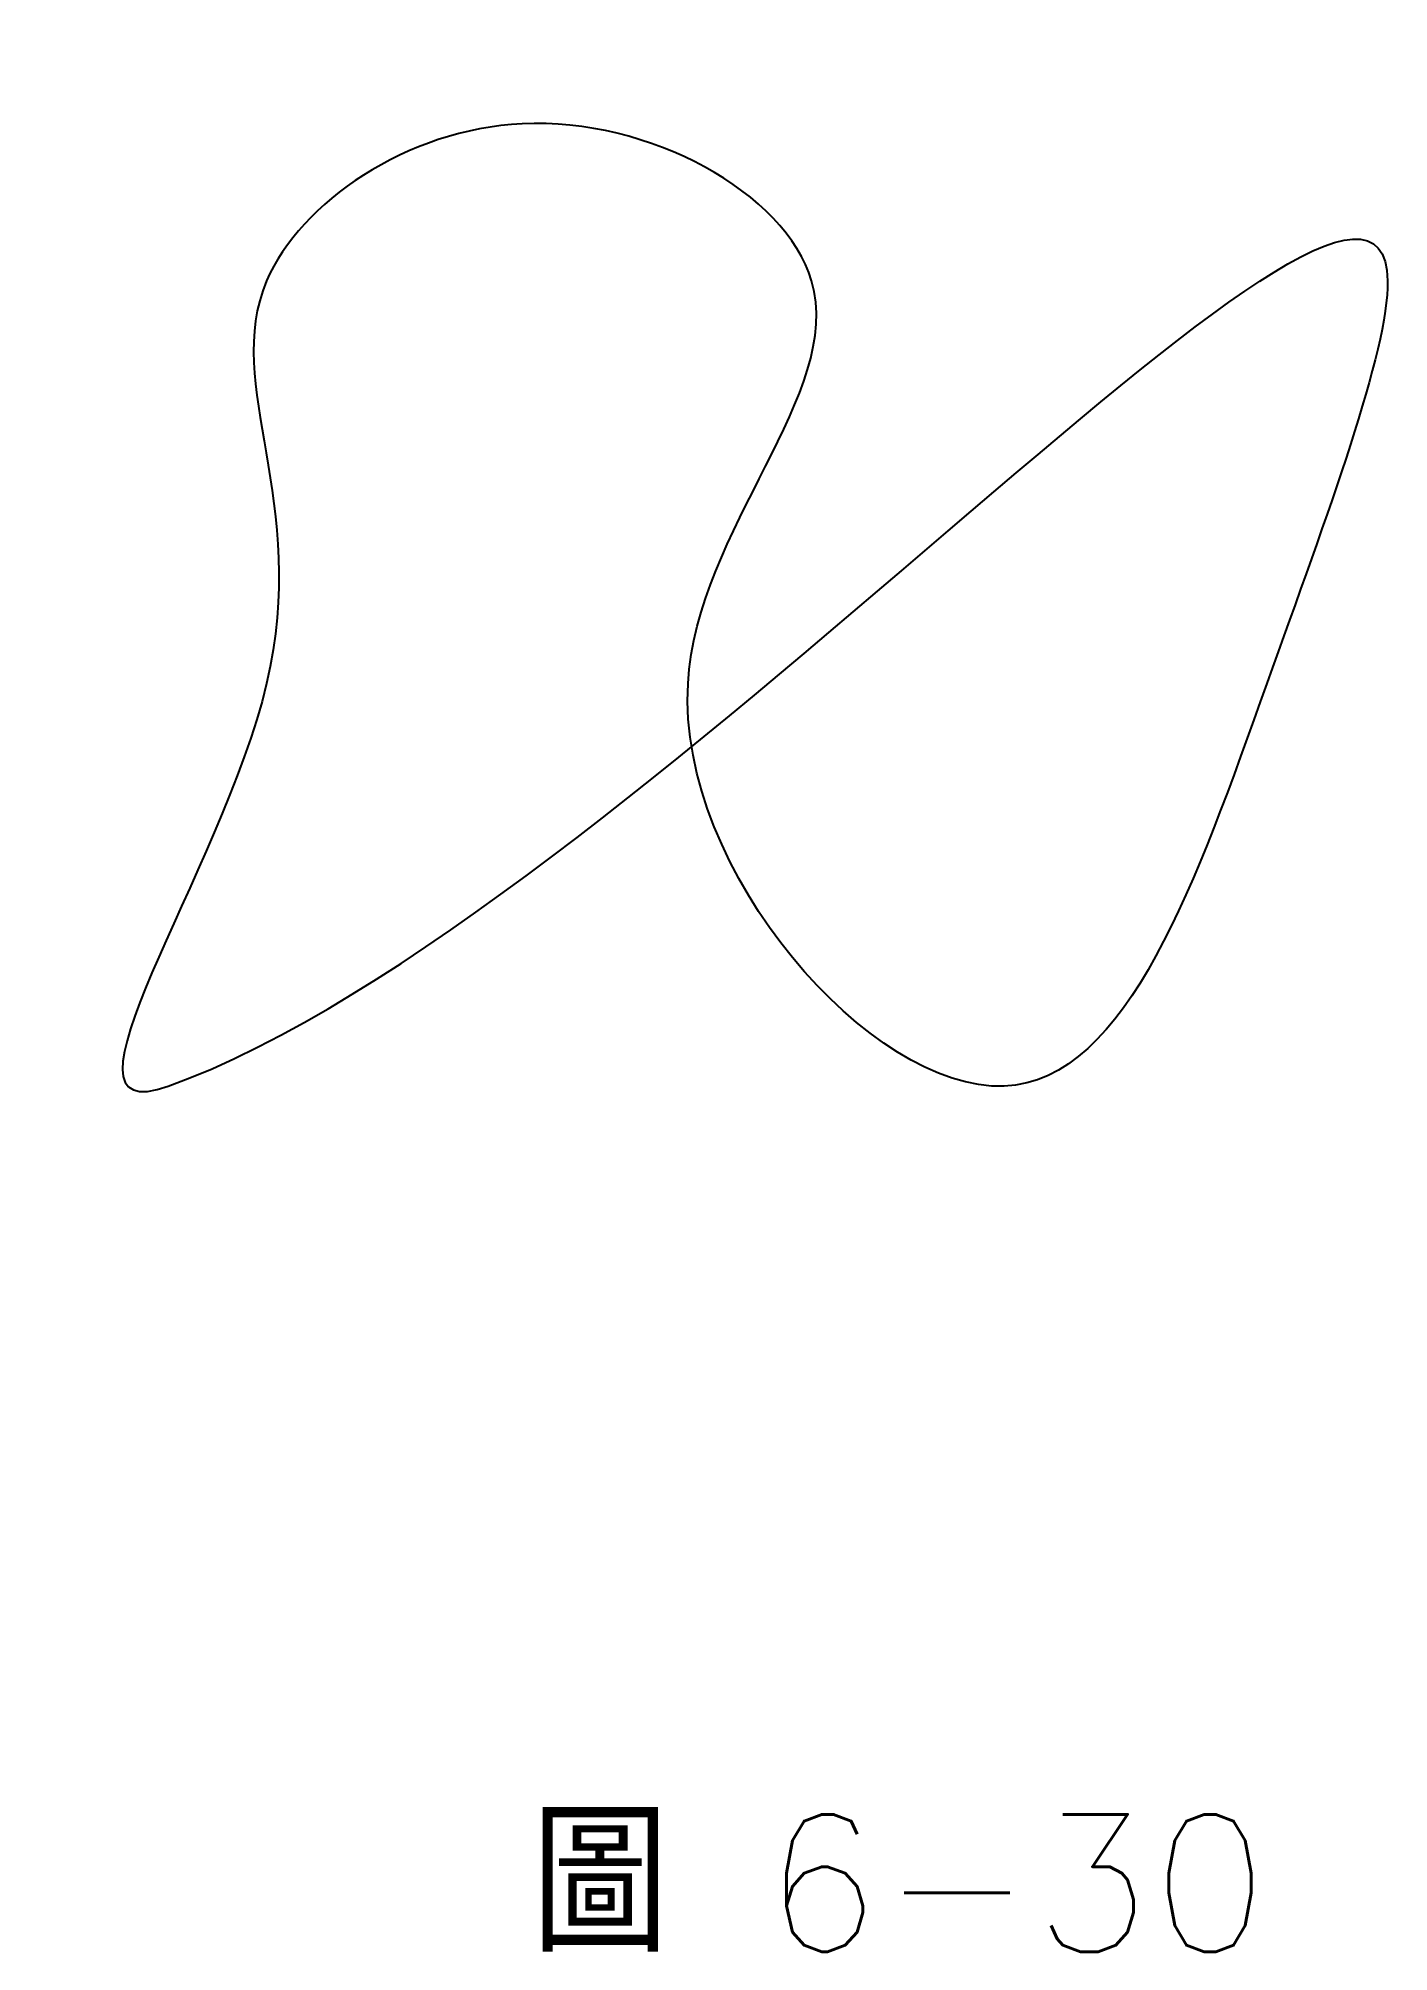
# Model space of a CAD drawing. Extents: x 126.9 to 156.4, y 14.6 to 56.5.
import ezdxf

# ---------------------------------------------------------------- set-up
doc = ezdxf.new("R2010")
doc.units = 0
doc.layers.add('輪廓線', color=7, linetype='CONTINUOUS')
doc.styles.add('CNS1', font='romans.shx', dxfattribs={"height": 3, "bigfont": 'chineset.shx'})

msp = doc.modelspace()

# ---------------------------------------------------------------- linework, layer by layer
at = {"layer": '輪廓線'}
msp.add_open_spline([(129.765, 33.558), (126.923, 32.537), (134.841, 43.783), (129.504, 50.727), (137.545, 56.225), (147.079, 50.99), (137.388, 42.18), (149.14, 28.937), (153.575, 41.998), (161.086, 62.017), (139.784, 37.157), (129.765, 33.558)], degree=3, knots=[0, 0, 0, 0, 9.05977, 17.860932, 24.419964, 31.615368, 40.821471, 52.010264, 62.518814, 71.70738, 103.645744, 103.645744, 103.645744, 103.645744], dxfattribs=at)

# ---------------------------------------------------------------- texts
at = {"layer": '輪廓線', "style": 'CNS1'}
msp.add_text('圖 6-30', height=3, dxfattribs=at).set_placement((137.705, 14.638))

doc.saveas('drawing.dxf')
